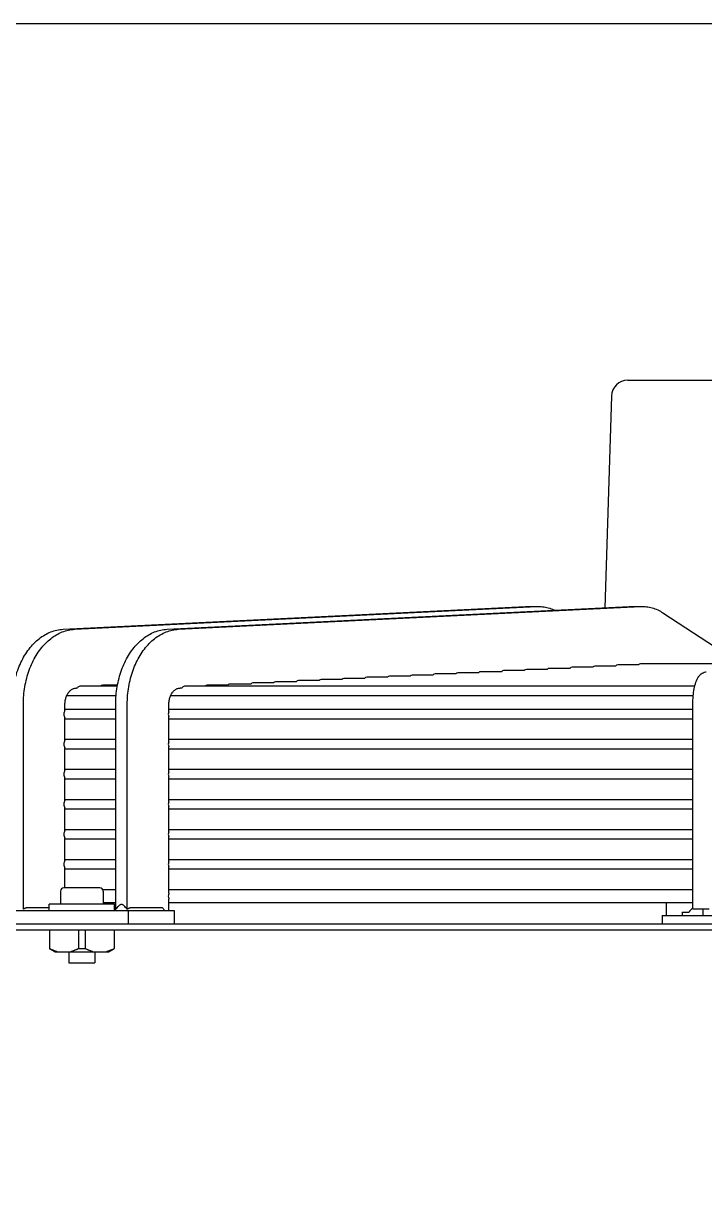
# Model space of a CAD drawing. Header units: millimetres. Extents: x 16950 to 32328, y 19251 to 29476.
# Drawn here: x 17357.6 to 17365.82, y 19600.77 to 19614.88 of the extents above; entities that cross this region are included whole.
import ezdxf

# ---------------------------------------------------------------- set-up
doc = ezdxf.new("R2010")
doc.units = ezdxf.units.MM
doc.header["$LTSCALE"] = 5
doc.layers.add('UNIT', color=6, linetype='Continuous')
doc.styles.add('SUBMITTAL', font='romans.shx', dxfattribs={"width": 0.75})
doc.dimstyles.new('SUBMITTAL', dxfattribs={"dimtxt": 0.09375, "dimasz": 0.09375, "dimexe": 0.03125, "dimexo": 0.0625, "dimgap": 0.0625, "dimtad": 0, "dimdec": 4, "dimzin": 4, "dimdsep": 46, "dimlunit": 4, "dimtxsty": 'SUBMITTAL', "dimcen": 0.09375, "dimclre": 6, "dimadec": 0, "dimazin": 0, "dimtfac": 1, "dimtdec": 0, "dimtofl": 0, "dimtmove": 0, "dimatfit": 3, "dimfxl": 0, "dimfrac": 2, "dimtolj": 1, "dimtzin": 4, "dimarcsym": 0})

msp = doc.modelspace()

# ---------------------------------------------------------------- linework, layer by layer
at = {"layer": 'UNIT'}
for p, q in [((17364.8917, 19610.5774), (17374.9711, 19610.5774)), ((17364.695, 19610.3866), (17364.6171, 19607.8341)), ((17358.0832, 19607.5739), (17363.658, 19607.8485)), ((17358.2224, 19607.5739), (17363.7972, 19607.8485)), ((17359.3359, 19607.5739), (17364.9107, 19607.8485)), ((17359.4751, 19607.5739), (17365.0499, 19607.8485)), ((17363.6783, 19607.8489), (17363.8175, 19607.8489)), ((17364.9311, 19607.8489), (17365.0703, 19607.8489)), ((17365.3164, 19607.7721), (17366.2533, 19607.1581)), ((17365.0204, 19607.1434), (17364.7712, 19607.1434)), ((17366.5528, 19607.1581), (17365.0472, 19607.1581)), ((17361.9931, 19606.9949), (17361.7439, 19606.9949)), ((17362.268, 19607.0084), (17362.0187, 19607.0084)), ((17362.5429, 19607.0219), (17362.2936, 19607.0219)), ((17362.8179, 19607.0354), (17362.5685, 19607.0354)), ((17363.0929, 19607.0489), (17362.8435, 19607.0489)), ((17363.3681, 19607.0624), (17363.1186, 19607.0624)), ((17363.6433, 19607.0759), (17363.3937, 19607.0759)), ((17363.9187, 19607.0894), (17363.669, 19607.0894)), ((17364.1941, 19607.1029), (17363.9443, 19607.1029)), ((17364.4697, 19607.1164), (17364.2198, 19607.1164)), ((17364.7455, 19607.1299), (17364.4954, 19607.1299)), ((17358.2398, 19606.8657), (17358.2561, 19606.8665)), ((17358.7366, 19606.8869), (17358.2865, 19606.8869)), ((17358.7391, 19606.9004), (17358.5608, 19606.9004)), ((17359.4925, 19606.8657), (17359.5169, 19606.8669)), ((17365.6994, 19606.8869), (17359.5471, 19606.8869)), ((17360.0705, 19606.9004), (17359.8216, 19606.9004)), ((17360.345, 19606.9139), (17360.0961, 19606.9139)), ((17360.6196, 19606.9274), (17360.3706, 19606.9274)), ((17360.8942, 19606.9409), (17360.6452, 19606.9409)), ((17361.1689, 19606.9544), (17360.9198, 19606.9544)), ((17361.4436, 19606.9679), (17361.1945, 19606.9679)), ((17361.7183, 19606.9814), (17361.4692, 19606.9814)), ((17358.1281, 19606.7767), (17358.7223, 19606.7767)), ((17359.3808, 19606.7767), (17365.6824, 19606.7767)), ((17357.6042, 19604.1961), (17357.6042, 19606.6689)), ((17358.1053, 19606.5921), (17358.1053, 19606.6689)), ((17358.7178, 19606.605), (17358.1053, 19606.605)), ((17358.7178, 19604.1995), (17358.7178, 19606.6689)), ((17358.8569, 19604.1961), (17358.8569, 19606.6689)), ((17359.358, 19606.5797), (17359.358, 19606.6689)), ((17365.6776, 19606.605), (17359.358, 19606.605)), ((17365.6776, 19604.1995), (17365.6776, 19606.6689)), ((17358.1053, 19606.2299), (17358.1053, 19606.5077)), ((17358.1053, 19606.4948), (17358.7178, 19606.4948)), ((17359.358, 19606.2175), (17359.358, 19606.5201)), ((17359.358, 19606.4948), (17365.6776, 19606.4948)), ((17358.7178, 19606.2428), (17358.1053, 19606.2428)), ((17358.1053, 19605.8677), (17358.1053, 19606.1455)), ((17365.6776, 19606.2428), (17359.358, 19606.2428)), ((17359.358, 19605.8553), (17359.358, 19606.1579)), ((17358.1053, 19606.1326), (17358.7178, 19606.1326)), ((17359.358, 19606.1326), (17365.6776, 19606.1326)), ((17358.7178, 19605.8806), (17358.1053, 19605.8806)), ((17365.6776, 19605.8806), (17359.358, 19605.8806)), ((17358.1053, 19605.5055), (17358.1053, 19605.7832)), ((17358.1053, 19605.7704), (17358.7178, 19605.7704)), ((17359.358, 19605.4931), (17359.358, 19605.7957)), ((17359.358, 19605.7704), (17365.6776, 19605.7704)), ((17358.7178, 19605.5184), (17358.1053, 19605.5184)), ((17365.6776, 19605.5184), (17359.358, 19605.5184)), ((17358.1053, 19605.1433), (17358.1053, 19605.421)), ((17358.1053, 19605.4081), (17358.7178, 19605.4081)), ((17359.358, 19605.1309), (17359.358, 19605.4334)), ((17359.358, 19605.4081), (17365.6776, 19605.4081)), ((17358.7178, 19605.1562), (17358.1053, 19605.1562)), ((17365.6776, 19605.1562), (17359.358, 19605.1562)), ((17358.1053, 19604.7811), (17358.1053, 19605.0588)), ((17358.1053, 19605.0459), (17358.7178, 19605.0459)), ((17359.358, 19604.7687), (17359.358, 19605.0712)), ((17359.358, 19605.0459), (17365.6776, 19605.0459)), ((17358.7178, 19604.794), (17358.1053, 19604.794)), ((17365.6776, 19604.794), (17359.358, 19604.794)), ((17358.1053, 19604.4554), (17358.1053, 19604.6966)), ((17358.1053, 19604.6837), (17358.7178, 19604.6837)), ((17359.358, 19604.3906), (17359.358, 19604.709)), ((17359.358, 19604.6837), (17365.6776, 19604.6837)), ((17358.5252, 19604.4554), (17358.0922, 19604.4554)), ((17358.0528, 19604.416), (17358.0528, 19604.2585)), ((17358.7178, 19604.4318), (17358.5613, 19604.4318)), ((17358.5646, 19604.416), (17358.5646, 19604.2585)), ((17365.6776, 19604.4318), (17359.358, 19604.4318)), ((17359.358, 19604.1798), (17359.358, 19604.3194)), ((17357.1951, 19604.1798), (17359.4222, 19604.1798)), ((17357.915, 19604.2126), (17357.646, 19604.2126)), ((17358.7024, 19604.2585), (17357.915, 19604.2585)), ((17357.915, 19604.1798), (17357.915, 19604.2585)), ((17358.5646, 19604.2782), (17358.7178, 19604.2782)), ((17358.7024, 19604.1842), (17358.7024, 19604.2585)), ((17358.8655, 19604.1798), (17358.8655, 19604.0223)), ((17359.2831, 19604.2126), (17358.8987, 19604.2126)), ((17359.358, 19604.2782), (17365.6776, 19604.2782)), ((17359.4222, 19604.1798), (17359.4222, 19604.0223)), ((17365.3611, 19604.1227), (17365.3611, 19604.2782)), ((17365.8745, 19604.1995), (17365.6776, 19604.1995)), ((17365.8004, 19604.1227), (17365.8004, 19604.1995)), ((17365.3054, 19604.1227), (17374.5574, 19604.1227)), ((17365.3054, 19604.1227), (17365.3054, 19604.0223)), ((17365.5491, 19604.1621), (17365.6278, 19604.1621)), ((17365.5491, 19604.1621), (17365.5491, 19604.1227)), ((17353.0613, 19604.0223), (17386.8015, 19604.0223)), ((17386.8015, 19603.9436), (17353.0613, 19603.9436)), ((17357.9189, 19603.9436), (17357.9189, 19603.7214)), ((17358.2669, 19603.9436), (17358.2669, 19603.7214)), ((17358.3505, 19603.9436), (17358.3505, 19603.7214)), ((17358.6984, 19603.9436), (17358.6984, 19603.7214)), ((17357.9819, 19603.6837), (17357.9189, 19603.7201)), ((17357.9819, 19603.6837), (17358.6355, 19603.6837)), ((17358.1512, 19603.6837), (17358.1512, 19603.5499)), ((17358.4662, 19603.6837), (17358.4662, 19603.5499)), ((17358.6355, 19603.6837), (17358.6984, 19603.7201)), ((17358.1512, 19603.5499), (17358.4662, 19603.5499))]:
    msp.add_line(p, q, dxfattribs=at)
for centre, radius, start, end in [((17364.8917, 19610.3806), 0.1969, 90, 178.25151), ((17358.0922, 19604.416), 0.0394, 90, 180), ((17358.5252, 19604.416), 0.0394, 0, 90), ((17365.8148, 19604.027), 0.2307, 126.49726, 144.15266)]:
    msp.add_arc(centre, radius, start, end, dxfattribs=at)
for centre, major_axis, ratio, start_param, end_param in [((17364.7712, 19607.0882), (0, -0.0551), 0.712077, 3.141517, 3.8564199), ((17365.0472, 19607.103), (0, -0.0551), 0.71258, 3.1415074, 3.8909101), ((17361.7439, 19606.9398), (0, -0.0551), 0.7092719, 3.1415715, 3.8564792), ((17362.0187, 19606.9533), (0, -0.0551), 0.7094121, 3.1415694, 3.8564769), ((17362.2936, 19606.9668), (0, -0.0551), 0.7095663, 3.1415669, 3.8564743), ((17362.5685, 19606.9803), (0, -0.0551), 0.7097366, 3.1415642, 3.8564713), ((17362.8435, 19606.9938), (0, -0.0551), 0.7099252, 3.141561, 3.8564678), ((17363.1186, 19607.0073), (0, -0.0551), 0.7101349, 3.1415573, 3.8564638), ((17363.3937, 19607.0208), (0, -0.0551), 0.710369, 3.141553, 3.8564592), ((17363.669, 19607.0343), (0, -0.0551), 0.7106314, 3.1415481, 3.8564538), ((17363.9443, 19607.0477), (0, -0.0551), 0.7109269, 3.1415422, 3.8564474), ((17364.2198, 19607.0612), (0, -0.0551), 0.7112612, 3.1415352, 3.8564398), ((17364.4954, 19607.0747), (0, -0.0551), 0.7116416, 3.1415269, 3.8564308), ((17358.2865, 19606.8318), (0, -0.0551), 0.7079972, 3.1415858, 4.0326206), ((17358.5608, 19606.8453), (0, -0.0551), 0.7080429, 3.1415852, 3.8564942), ((17359.5471, 19606.8318), (0, -0.0551), 0.7084995, 3.1415818, 4.0233013), ((17359.8216, 19606.8453), (0, -0.0551), 0.708571, 3.141581, 3.8564896), ((17360.0961, 19606.8588), (0, -0.0551), 0.7086482, 3.14158, 3.8564885), ((17360.3706, 19606.8723), (0, -0.0551), 0.7087318, 3.141579, 3.8564874), ((17360.6452, 19606.8858), (0, -0.0551), 0.7088222, 3.1415778, 3.8564861), ((17360.9198, 19606.8993), (0, -0.0551), 0.7089205, 3.1415765, 3.8564847), ((17361.1945, 19606.9128), (0, -0.0551), 0.7090275, 3.141575, 3.8564831), ((17361.4692, 19606.9263), (0, -0.0551), 0.7091442, 3.1415734, 3.8564813), ((17358.1304, 19606.5499), (0, -0.0551), 0.7079678, 3.8398095, 4.712382), ((17358.1304, 19606.5499), (0, -0.0551), 0.7079678, 4.7123959, 5.5849684), ((17358.1304, 19606.1877), (0, -0.0551), 0.7079678, 3.8398095, 4.712382), ((17358.1304, 19606.1877), (0, -0.0551), 0.7079678, 4.7123959, 5.5849684), ((17358.1304, 19605.8255), (0, -0.0551), 0.7079678, 3.8398095, 4.712382), ((17358.1304, 19605.8255), (0, -0.0551), 0.7079678, 4.7123959, 5.5849684), ((17358.1304, 19605.4633), (0, -0.0551), 0.7079678, 3.8398095, 4.712382), ((17358.1304, 19605.4633), (0, -0.0551), 0.7079678, 4.7123959, 5.5849684), ((17358.1304, 19605.1011), (0, -0.0551), 0.7079678, 3.8398095, 4.712382), ((17358.1304, 19605.1011), (0, -0.0551), 0.7079678, 4.7123959, 5.5849684), ((17358.1304, 19604.7389), (0, -0.0551), 0.7079678, 3.8398095, 4.712382), ((17358.1304, 19604.7389), (0, -0.0551), 0.7079678, 4.7123959, 5.5849684), ((17360.2791, 19605.5884), (0, -1.969), 0.7071068, 5.4860047, 5.5095695)]:
    msp.add_ellipse(centre, major_axis=major_axis, ratio=ratio, start_param=start_param, end_param=end_param, dxfattribs=at)
for points in [[(17363.66, 19607.8485), (17363.6661, 19607.8488), (17363.6722, 19607.8489), (17363.6783, 19607.8489)], [(17364.9128, 19607.8485), (17364.9188, 19607.8488), (17364.925, 19607.8489), (17364.9311, 19607.8489)], [(17358.6979, 19604.1798), (17358.7141, 19604.1956), (17358.73, 19604.2117), (17358.7456, 19604.228)], [(17358.0102, 19603.6837), (17358.007, 19603.6847), (17358.0005, 19603.6867), (17357.9908, 19603.6899), (17357.981, 19603.6935), (17357.9711, 19603.6973), (17357.9611, 19603.7015), (17357.9509, 19603.7059), (17357.9406, 19603.7107), (17357.9299, 19603.7158), (17357.9226, 19603.7195), (17357.9189, 19603.7214)], [(17358.2669, 19603.7214), (17358.2632, 19603.7195), (17358.2558, 19603.7158), (17358.2451, 19603.7106), (17358.2346, 19603.7058), (17358.2244, 19603.7013), (17358.2144, 19603.6972), (17358.2046, 19603.6934), (17358.1949, 19603.6899), (17358.1852, 19603.6866), (17358.1788, 19603.6847), (17358.1757, 19603.6837)], [(17358.3505, 19603.7214), (17358.3458, 19603.7211), (17358.3365, 19603.7206), (17358.3226, 19603.7202), (17358.3087, 19603.72), (17358.2948, 19603.7202), (17358.2808, 19603.7206), (17358.2716, 19603.7211), (17358.2669, 19603.7214)], [(17358.4417, 19603.6837), (17358.4385, 19603.6847), (17358.432, 19603.6867), (17358.4223, 19603.6899), (17358.4125, 19603.6935), (17358.4026, 19603.6973), (17358.3926, 19603.7015), (17358.3824, 19603.7059), (17358.3721, 19603.7107), (17358.3614, 19603.7158), (17358.3541, 19603.7195), (17358.3505, 19603.7214)], [(17358.6984, 19603.7214), (17358.6947, 19603.7195), (17358.6873, 19603.7158), (17358.6766, 19603.7106), (17358.6661, 19603.7058), (17358.6559, 19603.7013), (17358.6459, 19603.6972), (17358.6361, 19603.6934), (17358.6264, 19603.6899), (17358.6168, 19603.6866), (17358.6103, 19603.6847), (17358.6072, 19603.6837)]]:
    msp.add_open_spline(points, degree=3, dxfattribs=at)
for points, knots in [([(17363.7972, 19607.8484), (17363.82, 19607.8496), (17363.843, 19607.8488), (17363.8659, 19607.8461), (17363.8887, 19607.8435), (17363.9114, 19607.8389), (17363.9338, 19607.8325), (17363.9561, 19607.8261), (17363.9783, 19607.8178), (17364, 19607.8077), (17364.0026, 19607.8065), (17364.0052, 19607.8053), (17364.0077, 19607.8041)], [0, 0, 0, 0, 0.25037629, 0.25037629, 0.25037629, 0.50056405, 0.50056405, 0.50056405, 0.75075182, 0.75075182, 0.75075182, 0.78029111, 0.78029111, 0.78029111, 0.78029111]), ([(17365.0499, 19607.8484), (17365.0728, 19607.8496), (17365.0958, 19607.8488), (17365.1186, 19607.8461), (17365.1415, 19607.8435), (17365.1641, 19607.8389), (17365.1865, 19607.8325), (17365.2089, 19607.8261), (17365.231, 19607.8178), (17365.2528, 19607.8077), (17365.2745, 19607.7976), (17365.2958, 19607.7858), (17365.3164, 19607.7722)], [0, 0, 0, 0, 0.2503763, 0.2503763, 0.2503763, 0.5005641, 0.5005641, 0.5005641, 0.7507518, 0.7507518, 0.7507518, 1, 1, 1, 1]), ([(17357.465, 19606.6689), (17357.465, 19606.7044), (17357.4665, 19606.7403), (17357.4695, 19606.7757), (17357.4724, 19606.8112), (17357.4769, 19606.8461), (17357.4828, 19606.8808), (17357.4887, 19606.9154), (17357.4961, 19606.9498), (17357.5049, 19606.9833), (17357.5136, 19607.0167), (17357.5237, 19607.0493), (17357.5352, 19607.081), (17357.5467, 19607.1128), (17357.5596, 19607.1438), (17357.5736, 19607.1734), (17357.5877, 19607.203), (17357.6029, 19607.2313), (17357.6193, 19607.2583), (17357.6357, 19607.2854), (17357.6534, 19607.3112), (17357.6719, 19607.3354), (17357.6905, 19607.3595), (17357.71, 19607.382), (17357.7304, 19607.4029), (17357.7509, 19607.4237), (17357.7723, 19607.443), (17357.7943, 19607.4603), (17357.8164, 19607.4777), (17357.839, 19607.4931), (17357.8623, 19607.5066), (17357.8857, 19607.5201), (17357.9097, 19607.5318), (17357.934, 19607.5413), (17357.9583, 19607.5509), (17357.9828, 19607.5583), (17358.0078, 19607.5638), (17358.0327, 19607.5692), (17358.058, 19607.5726), (17358.0832, 19607.5738)], [0, 0, 0, 0, 0.076921, 0.076921, 0.076921, 0.1538421, 0.1538421, 0.1538421, 0.2307631, 0.2307631, 0.2307631, 0.3076842, 0.3076842, 0.3076842, 0.3846052, 0.3846052, 0.3846052, 0.4615263, 0.4615263, 0.4615263, 0.5384473, 0.5384473, 0.5384473, 0.6153684, 0.6153684, 0.6153684, 0.6922894, 0.6922894, 0.6922894, 0.7692105, 0.7692105, 0.7692105, 0.8461315, 0.8461315, 0.8461315, 0.9230526, 0.9230526, 0.9230526, 1, 1, 1, 1]), ([(17357.6042, 19606.6689), (17357.6042, 19606.7044), (17357.6057, 19606.7403), (17357.6087, 19606.7757), (17357.6116, 19606.8112), (17357.6161, 19606.8461), (17357.622, 19606.8808), (17357.6279, 19606.9154), (17357.6353, 19606.9498), (17357.644, 19606.9833), (17357.6528, 19607.0167), (17357.6629, 19607.0493), (17357.6744, 19607.081), (17357.6859, 19607.1128), (17357.6988, 19607.1438), (17357.7128, 19607.1734), (17357.7269, 19607.203), (17357.7421, 19607.2313), (17357.7585, 19607.2583), (17357.7749, 19607.2854), (17357.7926, 19607.3112), (17357.8111, 19607.3354), (17357.8297, 19607.3595), (17357.8491, 19607.382), (17357.8696, 19607.4029), (17357.89, 19607.4237), (17357.9115, 19607.443), (17357.9335, 19607.4603), (17357.9556, 19607.4777), (17357.9782, 19607.4931), (17358.0015, 19607.5066), (17358.0249, 19607.5201), (17358.0489, 19607.5318), (17358.0732, 19607.5413), (17358.0975, 19607.5509), (17358.122, 19607.5583), (17358.147, 19607.5638), (17358.1719, 19607.5692), (17358.1972, 19607.5726), (17358.2224, 19607.5738)], [0, 0, 0, 0, 0.076921, 0.076921, 0.076921, 0.1538421, 0.1538421, 0.1538421, 0.2307631, 0.2307631, 0.2307631, 0.3076842, 0.3076842, 0.3076842, 0.3846052, 0.3846052, 0.3846052, 0.4615263, 0.4615263, 0.4615263, 0.5384473, 0.5384473, 0.5384473, 0.6153684, 0.6153684, 0.6153684, 0.6922894, 0.6922894, 0.6922894, 0.7692105, 0.7692105, 0.7692105, 0.8461315, 0.8461315, 0.8461315, 0.9230526, 0.9230526, 0.9230526, 1, 1, 1, 1]), ([(17358.7178, 19606.6689), (17358.7178, 19606.7044), (17358.7193, 19606.7403), (17358.7222, 19606.7757), (17358.7252, 19606.8112), (17358.7296, 19606.8461), (17358.7355, 19606.8808), (17358.7415, 19606.9154), (17358.7489, 19606.9498), (17358.7576, 19606.9833), (17358.7664, 19607.0167), (17358.7765, 19607.0493), (17358.7879, 19607.081), (17358.7994, 19607.1128), (17358.8123, 19607.1438), (17358.8264, 19607.1734), (17358.8404, 19607.203), (17358.8556, 19607.2313), (17358.872, 19607.2583), (17358.8885, 19607.2854), (17358.9061, 19607.3112), (17358.9247, 19607.3354), (17358.9432, 19607.3595), (17358.9627, 19607.382), (17358.9832, 19607.4029), (17359.0036, 19607.4237), (17359.025, 19607.443), (17359.0471, 19607.4603), (17359.0691, 19607.4777), (17359.0918, 19607.4931), (17359.1151, 19607.5066), (17359.1384, 19607.5201), (17359.1625, 19607.5318), (17359.1868, 19607.5413), (17359.2111, 19607.5509), (17359.2356, 19607.5583), (17359.2605, 19607.5638), (17359.2855, 19607.5692), (17359.3108, 19607.5726), (17359.3359, 19607.5738)], [0, 0, 0, 0, 0.076921, 0.076921, 0.076921, 0.1538421, 0.1538421, 0.1538421, 0.2307631, 0.2307631, 0.2307631, 0.3076842, 0.3076842, 0.3076842, 0.3846052, 0.3846052, 0.3846052, 0.4615263, 0.4615263, 0.4615263, 0.5384473, 0.5384473, 0.5384473, 0.6153684, 0.6153684, 0.6153684, 0.6922894, 0.6922894, 0.6922894, 0.7692105, 0.7692105, 0.7692105, 0.8461315, 0.8461315, 0.8461315, 0.9230526, 0.9230526, 0.9230526, 1, 1, 1, 1]), ([(17358.8569, 19606.6689), (17358.8569, 19606.7044), (17358.8585, 19606.7403), (17358.8614, 19606.7757), (17358.8644, 19606.8112), (17358.8688, 19606.8461), (17358.8747, 19606.8808), (17358.8806, 19606.9154), (17358.888, 19606.9498), (17358.8968, 19606.9833), (17358.9055, 19607.0167), (17358.9156, 19607.0493), (17358.9271, 19607.081), (17358.9386, 19607.1128), (17358.9515, 19607.1438), (17358.9656, 19607.1734), (17358.9796, 19607.203), (17358.9948, 19607.2313), (17359.0112, 19607.2583), (17359.0277, 19607.2854), (17359.0453, 19607.3112), (17359.0639, 19607.3354), (17359.0824, 19607.3595), (17359.1019, 19607.382), (17359.1223, 19607.4029), (17359.1428, 19607.4237), (17359.1642, 19607.443), (17359.1863, 19607.4603), (17359.2083, 19607.4777), (17359.231, 19607.4931), (17359.2543, 19607.5066), (17359.2776, 19607.5201), (17359.3017, 19607.5318), (17359.326, 19607.5413), (17359.3502, 19607.5509), (17359.3748, 19607.5583), (17359.3997, 19607.5638), (17359.4246, 19607.5692), (17359.45, 19607.5726), (17359.4751, 19607.5738)], [0, 0, 0, 0, 0.076921, 0.076921, 0.076921, 0.1538421, 0.1538421, 0.1538421, 0.2307631, 0.2307631, 0.2307631, 0.3076842, 0.3076842, 0.3076842, 0.3846052, 0.3846052, 0.3846052, 0.4615263, 0.4615263, 0.4615263, 0.5384473, 0.5384473, 0.5384473, 0.6153684, 0.6153684, 0.6153684, 0.6922894, 0.6922894, 0.6922894, 0.7692105, 0.7692105, 0.7692105, 0.8461315, 0.8461315, 0.8461315, 0.9230526, 0.9230526, 0.9230526, 1, 1, 1, 1]), ([(17365.6776, 19606.6689), (17365.6776, 19606.7017), (17365.6789, 19606.7345), (17365.6841, 19606.7979), (17365.688, 19606.8283), (17365.6984, 19606.8852), (17365.7048, 19606.9115), (17365.7214, 19606.9601), (17365.7309, 19606.9825), (17365.7547, 19607.0152), (17365.7638, 19607.0257), (17365.7899, 19607.0462), (17365.8081, 19607.0562), (17365.8322, 19607.0608), (17365.8344, 19607.0612), (17365.8366, 19607.0615)], [1.5707963, 1.5707963, 1.5707963, 1.5707963, 1.8779743, 1.8779743, 2.1851522, 2.1851522, 2.4923302, 2.4923302, 2.7995081, 2.7995081, 2.9409737, 2.9409737, 3.0918576, 3.0918576, 3.1066861, 3.1066861, 3.1066861, 3.1066861]), ([(17358.1053, 19606.6689), (17358.1053, 19606.6766), (17358.1056, 19606.6844), (17358.1063, 19606.692), (17358.1069, 19606.6997), (17358.1079, 19606.7074), (17358.1092, 19606.7149), (17358.1104, 19606.7224), (17358.112, 19606.7299), (17358.1139, 19606.7371), (17358.1158, 19606.7444), (17358.1181, 19606.7515), (17358.1206, 19606.7584), (17358.1231, 19606.7653), (17358.1258, 19606.772), (17358.1289, 19606.7784), (17358.1319, 19606.7849), (17358.1353, 19606.7911), (17358.1388, 19606.797), (17358.1424, 19606.8028), (17358.1462, 19606.8084), (17358.1503, 19606.8137), (17358.1543, 19606.8189), (17358.1586, 19606.8238), (17358.163, 19606.8284), (17358.1675, 19606.8329), (17358.1721, 19606.8371), (17358.1769, 19606.8409), (17358.1817, 19606.8446), (17358.1867, 19606.848), (17358.1917, 19606.851), (17358.1968, 19606.8539), (17358.202, 19606.8564), (17358.2073, 19606.8585), (17358.2126, 19606.8606), (17358.218, 19606.8622), (17358.2234, 19606.8634), (17358.2288, 19606.8646), (17358.2343, 19606.8653), (17358.2398, 19606.8656)], [0, 0, 0, 0, 0.076921, 0.076921, 0.076921, 0.153842, 0.153842, 0.153842, 0.230763, 0.230763, 0.230763, 0.307684, 0.307684, 0.307684, 0.384605, 0.384605, 0.384605, 0.461526, 0.461526, 0.461526, 0.538447, 0.538447, 0.538447, 0.615368, 0.615368, 0.615368, 0.692289, 0.692289, 0.692289, 0.7692101, 0.7692101, 0.7692101, 0.8461311, 0.8461311, 0.8461311, 0.9230521, 0.9230521, 0.9230521, 1, 1, 1, 1]), ([(17359.358, 19606.6689), (17359.358, 19606.6766), (17359.3584, 19606.6844), (17359.359, 19606.692), (17359.3597, 19606.6997), (17359.3606, 19606.7074), (17359.3619, 19606.7149), (17359.3632, 19606.7224), (17359.3648, 19606.7299), (17359.3667, 19606.7371), (17359.3686, 19606.7444), (17359.3708, 19606.7515), (17359.3733, 19606.7584), (17359.3758, 19606.7653), (17359.3786, 19606.772), (17359.3816, 19606.7784), (17359.3847, 19606.7849), (17359.388, 19606.7911), (17359.3916, 19606.797), (17359.3952, 19606.8028), (17359.399, 19606.8084), (17359.403, 19606.8137), (17359.407, 19606.8189), (17359.4113, 19606.8238), (17359.4158, 19606.8284), (17359.4202, 19606.8329), (17359.4248, 19606.8371), (17359.4296, 19606.8409), (17359.4344, 19606.8446), (17359.4394, 19606.848), (17359.4445, 19606.851), (17359.4496, 19606.8539), (17359.4548, 19606.8564), (17359.46, 19606.8585), (17359.4653, 19606.8606), (17359.4707, 19606.8622), (17359.4762, 19606.8634), (17359.4816, 19606.8646), (17359.487, 19606.8653), (17359.4926, 19606.8656)], [0, 0, 0, 0, 0.076921, 0.076921, 0.076921, 0.153842, 0.153842, 0.153842, 0.230763, 0.230763, 0.230763, 0.307684, 0.307684, 0.307684, 0.384605, 0.384605, 0.384605, 0.461526, 0.461526, 0.461526, 0.538447, 0.538447, 0.538447, 0.615368, 0.615368, 0.615368, 0.692289, 0.692289, 0.692289, 0.7692101, 0.7692101, 0.7692101, 0.8461311, 0.8461311, 0.8461311, 0.9230521, 0.9230521, 0.9230521, 1, 1, 1, 1]), ([(17359.358, 19606.5797), (17359.3567, 19606.5768), (17359.3556, 19606.5738), (17359.353, 19606.5647), (17359.3518, 19606.5567), (17359.3518, 19606.5499)], [0.754611842, 0.754611842, 0.754611842, 0.754611842, 0.778331745, 0.778331745, 0.830133896, 0.830133896, 0.830133896, 0.830133896]), ([(17359.3518, 19606.5499), (17359.3518, 19606.5431), (17359.353, 19606.5351), (17359.3556, 19606.5259), (17359.3567, 19606.5229), (17359.358, 19606.5201)], [0, 0, 0, 0, 0.051802151, 0.051802151, 0.075522054, 0.075522054, 0.075522054, 0.075522054]), ([(17359.358, 19606.2175), (17359.3567, 19606.2146), (17359.3556, 19606.2116), (17359.353, 19606.2025), (17359.3518, 19606.1945), (17359.3518, 19606.1877)], [0.754611842, 0.754611842, 0.754611842, 0.754611842, 0.778331745, 0.778331745, 0.830133896, 0.830133896, 0.830133896, 0.830133896]), ([(17359.3518, 19606.1877), (17359.3518, 19606.1809), (17359.353, 19606.1729), (17359.3556, 19606.1637), (17359.3567, 19606.1607), (17359.358, 19606.1579)], [0, 0, 0, 0, 0.051802151, 0.051802151, 0.075522054, 0.075522054, 0.075522054, 0.075522054]), ([(17359.358, 19605.8553), (17359.3567, 19605.8524), (17359.3556, 19605.8494), (17359.353, 19605.8403), (17359.3518, 19605.8323), (17359.3518, 19605.8255)], [-0.075522054, -0.075522054, -0.075522054, -0.075522054, -0.051802151, -0.051802151, 0, 0, 0, 0]), ([(17359.3518, 19605.8255), (17359.3518, 19605.8187), (17359.353, 19605.8107), (17359.3556, 19605.8015), (17359.3567, 19605.7985), (17359.358, 19605.7957)], [-0.830133896, -0.830133896, -0.830133896, -0.830133896, -0.778331745, -0.778331745, -0.754611842, -0.754611842, -0.754611842, -0.754611842]), ([(17359.358, 19605.4931), (17359.3567, 19605.4902), (17359.3556, 19605.4872), (17359.353, 19605.4781), (17359.3518, 19605.4701), (17359.3518, 19605.4633)], [-0.075522054, -0.075522054, -0.075522054, -0.075522054, -0.051802151, -0.051802151, 0, 0, 0, 0]), ([(17359.3518, 19605.4633), (17359.3518, 19605.4565), (17359.353, 19605.4485), (17359.3556, 19605.4393), (17359.3567, 19605.4363), (17359.358, 19605.4334)], [-0.830133897, -0.830133897, -0.830133897, -0.830133897, -0.778331746, -0.778331746, -0.754611843, -0.754611843, -0.754611843, -0.754611843]), ([(17359.358, 19605.1309), (17359.3567, 19605.128), (17359.3556, 19605.125), (17359.353, 19605.1159), (17359.3518, 19605.1079), (17359.3518, 19605.1011)], [-0.075522054, -0.075522054, -0.075522054, -0.075522054, -0.051802151, -0.051802151, 0, 0, 0, 0]), ([(17359.3518, 19605.1011), (17359.3518, 19605.0943), (17359.353, 19605.0863), (17359.3557, 19605.0771), (17359.3567, 19605.0741), (17359.358, 19605.0712)], [-0.830133897, -0.830133897, -0.830133897, -0.830133897, -0.77830675, -0.77830675, -0.754610412, -0.754610412, -0.754610412, -0.754610412]), ([(17359.358, 19604.7687), (17359.3567, 19604.7658), (17359.3556, 19604.7628), (17359.353, 19604.7537), (17359.3518, 19604.7457), (17359.3518, 19604.7389)], [-0.075522054, -0.075522054, -0.075522054, -0.075522054, -0.051802151, -0.051802151, 0, 0, 0, 0]), ([(17359.3518, 19604.7389), (17359.3518, 19604.7321), (17359.353, 19604.7241), (17359.3556, 19604.7149), (17359.3567, 19604.7119), (17359.358, 19604.709)], [0, 0, 0, 0, 0.051802151, 0.051802151, 0.075522054, 0.075522054, 0.075522054, 0.075522054]), ([(17359.358, 19604.3906), (17359.3573, 19604.3885), (17359.3566, 19604.3864), (17359.3534, 19604.3756), (17359.3518, 19604.3645), (17359.3518, 19604.355)], [1.067161101, 1.067161101, 1.067161101, 1.067161101, 1.084108004, 1.084108004, 1.156260963, 1.156260963, 1.156260963, 1.156260963]), ([(17359.3518, 19604.355), (17359.3518, 19604.3455), (17359.3534, 19604.3344), (17359.3566, 19604.3236), (17359.3573, 19604.3215), (17359.358, 19604.3194)], [-1.156260963, -1.156260963, -1.156260963, -1.156260963, -1.084108004, -1.084108004, -1.067161101, -1.067161101, -1.067161101, -1.067161101]), ([(17357.646, 19604.2126), (17357.6448, 19604.2126), (17357.6436, 19604.2126), (17357.6424, 19604.2125), (17357.6412, 19604.2124), (17357.64, 19604.2123), (17357.6388, 19604.2121), (17357.6376, 19604.2119), (17357.6364, 19604.2117), (17357.6352, 19604.2114), (17357.6351, 19604.2114), (17357.635, 19604.2114), (17357.6349, 19604.2114), (17357.6338, 19604.2111), (17357.6327, 19604.2108), (17357.6316, 19604.2105), (17357.6304, 19604.2101), (17357.6292, 19604.2097), (17357.6279, 19604.2093), (17357.6267, 19604.2088), (17357.6255, 19604.2084), (17357.6242, 19604.2078), (17357.6239, 19604.2077), (17357.6236, 19604.2076), (17357.6233, 19604.2074), (17357.6224, 19604.207), (17357.6214, 19604.2066), (17357.6204, 19604.2061), (17357.6192, 19604.2055), (17357.6179, 19604.2048), (17357.6166, 19604.2041), (17357.6153, 19604.2033), (17357.614, 19604.2026), (17357.6126, 19604.2017), (17357.6119, 19604.2013), (17357.6112, 19604.2008), (17357.6105, 19604.2004), (17357.6098, 19604.2), (17357.6092, 19604.1995), (17357.6085, 19604.1991), (17357.6071, 19604.1981), (17357.6057, 19604.1971), (17357.6042, 19604.1961)], [0, 0, 0, 0, 0.0909091, 0.0909091, 0.0909091, 0.1818182, 0.1818182, 0.1818182, 0.2727273, 0.2727273, 0.2727273, 0.2796798, 0.2796798, 0.2796798, 0.3636364, 0.3636364, 0.3636364, 0.4545455, 0.4545455, 0.4545455, 0.5454545, 0.5454545, 0.5454545, 0.5668519, 0.5668519, 0.5668519, 0.6363636, 0.6363636, 0.6363636, 0.7272727, 0.7272727, 0.7272727, 0.8181818, 0.8181818, 0.8181818, 0.8653178, 0.8653178, 0.8653178, 0.9090909, 0.9090909, 0.9090909, 1, 1, 1, 1]), ([(17358.8569, 19604.1961), (17358.8424, 19604.2137), (17358.8304, 19604.2275), (17358.8139, 19604.2427), (17358.8082, 19604.247), (17358.7998, 19604.2514), (17358.7969, 19604.2526), (17358.7918, 19604.2538), (17358.7896, 19604.2541), (17358.7851, 19604.2541), (17358.7829, 19604.2538), (17358.7778, 19604.2526), (17358.7749, 19604.2514), (17358.7665, 19604.247), (17358.7608, 19604.2427), (17358.7519, 19604.2345), (17358.7488, 19604.2314), (17358.7456, 19604.228)], [-0.853538, -0.853538, -0.853538, -0.853538, -0.64697322, -0.64697322, -0.53019502, -0.53019502, -0.4705504, -0.4705504, -0.42676965, -0.42676965, -0.38298892, -0.38298892, -0.32334436, -0.32334436, -0.20656641, -0.20656641, -0.14841074, -0.14841074, -0.14841074, -0.14841074]), ([(17358.8987, 19604.2126), (17358.8975, 19604.2126), (17358.8963, 19604.2126), (17358.8951, 19604.2125), (17358.8939, 19604.2124), (17358.8927, 19604.2123), (17358.8916, 19604.2121), (17358.8904, 19604.2119), (17358.8892, 19604.2117), (17358.888, 19604.2114), (17358.8879, 19604.2114), (17358.8878, 19604.2114), (17358.8877, 19604.2114), (17358.8866, 19604.2111), (17358.8855, 19604.2108), (17358.8843, 19604.2105), (17358.8831, 19604.2101), (17358.8819, 19604.2097), (17358.8807, 19604.2093), (17358.8795, 19604.2088), (17358.8782, 19604.2084), (17358.877, 19604.2078), (17358.8767, 19604.2077), (17358.8764, 19604.2076), (17358.8761, 19604.2074), (17358.8751, 19604.207), (17358.8742, 19604.2066), (17358.8732, 19604.2061), (17358.8719, 19604.2055), (17358.8706, 19604.2048), (17358.8693, 19604.2041), (17358.868, 19604.2033), (17358.8667, 19604.2026), (17358.8654, 19604.2017), (17358.8647, 19604.2013), (17358.864, 19604.2008), (17358.8632, 19604.2004), (17358.8626, 19604.2), (17358.8619, 19604.1995), (17358.8612, 19604.1991), (17358.8598, 19604.1981), (17358.8584, 19604.1971), (17358.8569, 19604.1961)], [0, 0, 0, 0, 0.0909091, 0.0909091, 0.0909091, 0.1818182, 0.1818182, 0.1818182, 0.2727273, 0.2727273, 0.2727273, 0.2797096, 0.2797096, 0.2797096, 0.3636364, 0.3636364, 0.3636364, 0.4545455, 0.4545455, 0.4545455, 0.5454545, 0.5454545, 0.5454545, 0.5668899, 0.5668899, 0.5668899, 0.6363636, 0.6363636, 0.6363636, 0.7272727, 0.7272727, 0.7272727, 0.8181818, 0.8181818, 0.8181818, 0.8653352, 0.8653352, 0.8653352, 0.9090909, 0.9090909, 0.9090909, 1, 1, 1, 1]), ([(17357.9189, 19603.7214), (17357.9189, 19603.7211), (17357.9189, 19603.7206), (17357.9189, 19603.7202), (17357.9189, 19603.7201), (17357.9189, 19603.7201)], [0, 0, 0, 0, 0.16666667, 0.33333333, 0.5, 0.5, 0.5, 0.5])]:
    msp.add_open_spline(points, degree=3, knots=knots, dxfattribs=at)

# ---------------------------------------------------------------- leaders
msp.add_leader([(17251.8755, 19600.7667), (17266.5401, 19614.8826), (17383.7891, 19614.8826)], dimstyle='SUBMITTAL', override={"dimscale": 36, "dimarcsym": 1}, dxfattribs=at)

doc.saveas('drawing.dxf')
